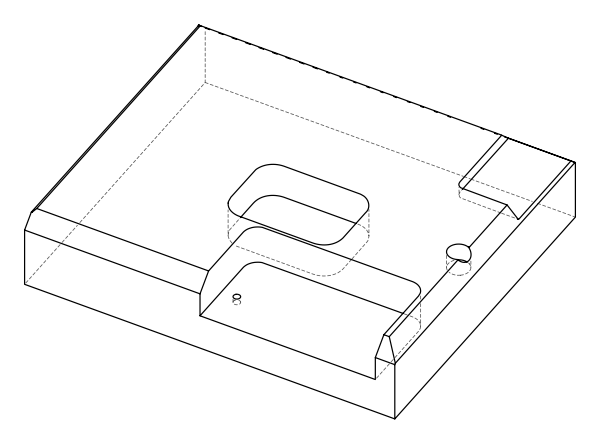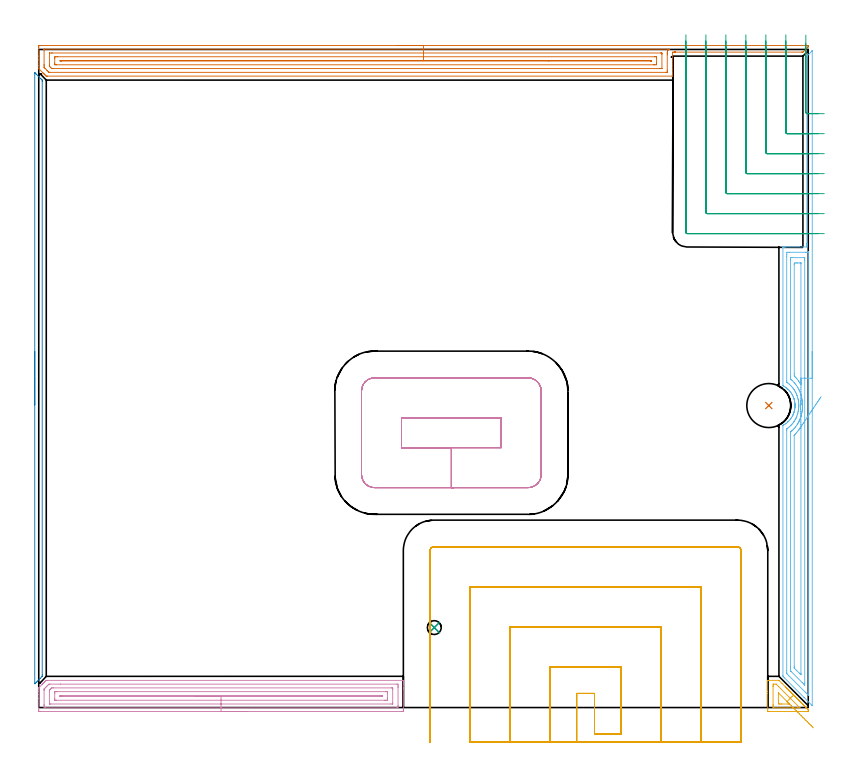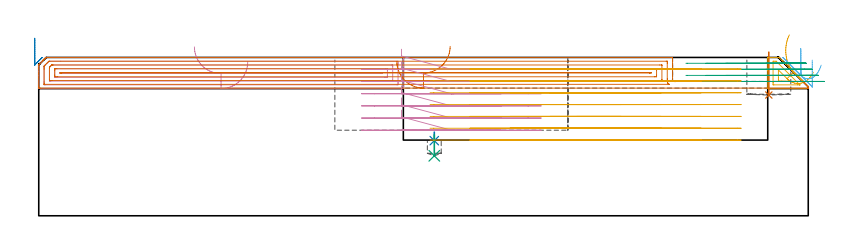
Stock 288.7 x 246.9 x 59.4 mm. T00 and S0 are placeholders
(PLAN: 11 operations, 5 tool changes, 50.6 min)
(1 INDEXABLE_INSERT_DRILL_BLIND_HOLE_FROM_SOLID | STEP1POCKET | NXT0302_004 | 0.07 min | 2970 mm3)
(2 SPOT_DRILL | STEP1POCKET_1 | NXT0321_9005460120000 | 0.03 min | 3369 mm3)
(3 DRILL_BLIND_HOLE_INTO_CENTER | STEP1POCKET_1 | NXT0301_023 | 0.04 min | 119 mm3)
(4 AREA_MILL | FG_CHAMFER_SURFACE | UGT0205_001 | 5.64 min | 9804 mm3)
(5 AREA_MILL_1 | FG_CHAMFER_SURFACE_1 | UGT0205_001 | 0.59 min | 1485 mm3)
(6 AREA_MILL_2 | FG_CHAMFER_SURFACE_2 | UGT0205_001 | 6.27 min | 14358 mm3)
(7 AREA_MILL_3 | FG_CHAMFER_SURFACE_3 | UGT0205_001 | 10.07 min | 18611 mm3)
(8 AREA_MILL_4 | FG_CHAMFER_SURFACE_4 | UGT0205_001 | 1.98 min | 887 mm3)
(9 MILL_CORNER_NOTCH_RECTANGULAR | CORNER_NOTCH_RECTANGULAR | NXT0201_013 | Follow Part, ap 2.5, ae 75% | 4.61 min | 26833 mm3)
(10 MILL_RECTANGULAR_POCKET | POCKET_RECTANGULAR_STRAIGHT | UGT0201_094 | Follow Part, ap 5, ae 75% | 4.59 min | 140837 mm3)
(11 MILL_SLOT | SLOT_PARTIAL_RECTANGULAR | UGT0201_094 | Follow Part, ap 5, ae 75% | 16.75 min | 291940 mm3)
(TOOL NXT0302_004 | Index. Insert Drill 16.5mm [880-D1650L20-05] | D16.5 PA176 FL83 Z2)
(TOOL NXT0321_9005460120000 | NC Spot Drill, 142deg, 12mm, Carbide, Uncoated | D12 PA142 FL30 Z2)
(TOOL NXT0301_023 | Carbide Drill 5.2mm [860.1-0520-016A1-MM 2214] | D5.2 PA140 FL28 Z2)
(TOOL UGT0205_001 | Chamfer Mill 20 x 3 x 45 deg. | D20 FL50 Z2)
(TOOL NXT0201_013 | ENDMILL 10mm | D10 FL30 Z4)
(TOOL UGT0201_094 | End mill 20 mm | D20 FL38 Z4)
(OP 1 INDEXABLE_INSERT_DRILL_BLIND_HOLE_FROM_SOLID)
G17 G21 G94 G90
T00 M6
G54
G17 G0 G90 X273.9 Y113.3 S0 M3
G43 Z69.4 H1
G94 G81 G98 Z45.3 F250. R61.4
G80
M5
M2
(OP 2 SPOT_DRILL)
G17 G21 G94 G90
T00 M6
G54
G17 G0 G90 X148.4 Y30. S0 M3
G43 Z69.4 H0
G94 G81 G98 Z28.176 F250. R31.4
G80
M5
M2
(OP 3 DRILL_BLIND_HOLE_INTO_CENTER)
G17 G21 G94 G90
T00 M6
G54
G17 G0 G90 X148.4 Y30. S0 M3
G43 Z69.4 H1
G94 G81 G98 Z22.5 F250. R30.4
G80
M5
M2
(OP 4 AREA_MILL)
G17 G21 G94 G90
T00 M6
G54
G17 G0 G90 X78.4 Y-1.5 S1061 M3
G43 Z69.4 H0
Z57.7
G94 G1 X78.362 Z56.828 F250.
X78.248 Z55.964
X78.059 Z55.112
X77.797 Z54.28
X77.463 Z53.474
X77.06 Z52.7
X76.592 Z51.964
X76.06 Z51.272
X75.471 Z50.629
X74.828 Z50.04
X74.136 Z49.508
X73.4 Z49.04
X72.626 Z48.637
X71.82 Z48.303
X70.988 Z48.041
X70.136 Z47.852
X69.272 Z47.738
X68.4 Z47.7
X0.601
X0.075 Y-1.494 Z47.703
X0.008 Y-1.492 Z47.706
X0. Y-0.972 Z48.225
Y3.463 Z52.658
Y4.93 Z54.127
Y6.124 Z55.319
Y6.738 Z55.937
Y7.011 Z56.21
X0.001 Y7.148 Z56.347
X0.01 Y7.405 Z56.602
X0.056 Y7.454 Z56.652
X0.154 Y7.555 Z56.753
X1.172 Y8.572 Z57.772
X1.384 Y8.785 Z57.983
X1.493 Y8.894 Z58.091
X1.824 Y9.224 Z58.424
X2.049 Y9.449 Z58.649
X2.271 Y9.672 Z58.87
X2.714 Y10.115 Z59.313
X2.731 Y10.131 Z59.328
X2.805 Y10.202 Z59.38
X3.277 Y10.2 Z59.4
X136.646
X136.79 Y10.197 Z59.388
X136.793 Y10.172 Z59.363
X136.8 Y9.834 Z59.033
Y9.399 Z58.598
Y8.785 Z57.98
Y7.591 Z56.788
Y7.011 Z56.205
Y-0.682 Z48.515
X136.797 Y-0.972 Z48.225
X136.792 Y-1.492 Z47.706
X136.725 Y-1.494 Z47.703
X136.2 Y-1.5 Z47.7
X68.4
Y-0.086 Z49.114
X2.386
X2.01 Y-0.085 Z49.115
X2.003 Y0.295 Z49.495
X2.001 Y0.802 Z50.002
X2. Y1.185 Z50.385
Y6.506 Z55.706
X2.002 Y6.759 Z55.959
X2.006 Y6.885 Z56.085
X2.01 Y6.946 Z56.146
X2.068 Y7.011 Z56.211
X2.223 Y7.171 Z56.371
X2.385 Y7.335 Z56.535
X2.667 Y7.617 Z56.817
X3.112 Y8.062 Z57.262
X3.277 Y8.227 Z57.427
X3.559 Y8.504 Z57.704
X3.846 Y8.785 Z57.985
X4.168 Y8.786 Z57.986
X8.238
X134.414
X134.79 Y8.785 Z57.985
X134.797 Y8.405 Z57.605
X134.799 Y7.898 Z57.098
X134.8 Y7.515 Z56.715
X134.799 Y0.802 Z50.002
X134.798 Y0.422 Z49.622
X134.79 Y-0.085 Z49.115
X134.416 Y-0.086 Z49.114
X68.4
Y1.328 Z50.528
X4.531 Y1.329 Z50.529
X4.169 Y1.33 Z50.53
X4.049 Y1.333 Z50.533
X4.014 Y1.335 Z50.535
X4.008 Y1.41 Z50.61
X4.003 Y1.521 Z50.721
X4.001 Y1.689 Z50.889
X4. Y1.857 Z51.057
X4.001 Y6.291 Z55.491
X4.008 Y6.459 Z55.659
X4.012 Y6.501 Z55.701
X4.024 Y6.518 Z55.718
X4.061 Y6.559 Z55.759
X4.169 Y6.67 Z55.87
X4.34 Y6.841 Z56.041
X4.512 Y7.011 Z56.211
X4.791 Y7.28 Z56.48
X4.885 Y7.364 Z56.564
X5.061 Y7.367 Z56.567
X5.591 Y7.371 Z56.571
X132.269
X132.631 Y7.369 Z56.569
X132.751 Y7.367 Z56.567
X132.786 Y7.365 Z56.565
X132.792 Y7.29 Z56.49
X132.797 Y7.179 Z56.379
X132.799 Y7.011 Z56.211
X132.8 Y6.843 Z56.043
X132.799 Y1.689 Z50.889
X132.798 Y1.523 Z50.723
X132.79 Y1.355 Z50.555
X132.782 Y1.334 Z50.534
X132.766 Y1.332 Z50.532
X132.722 Y1.33 Z50.53
X132.631 Y1.329 Z50.529
X132.102 Y1.328 Z50.528
X68.4
Y2.743 Z51.943
X6.677
X6.081 Y2.748 Z51.948
X6.017 Y2.749 Z51.949
X6.01 Y2.832 Z52.032
X6.005 Y3.027 Z52.227
X6. Y3.416 Z52.616
Y5.237 Z54.437
X6.006 Y5.657 Z54.857
X6.01 Y5.867 Z55.067
X6.026 Y5.95 Z55.15
X6.125 Y5.953 Z55.153
X6.845 Y5.957 Z55.157
X7.013
X130.123
X130.719 Y5.952 Z55.152
X130.783 Y5.95 Z55.15
X130.79 Y5.867 Z55.067
X130.795 Y5.673 Z54.873
X130.8 Y5.284 Z54.484
Y3.51 Z52.71
Y3.463 Z52.663
X130.794 Y3.043 Z52.243
X130.79 Y2.833 Z52.033
X130.774 Y2.749 Z51.949
X130.675 Y2.747 Z51.947
X129.955 Y2.743 Z51.943
X129.787
X68.4
Y4.157 Z53.357
X8.629
X8.435 Y4.158 Z53.358
X8.047 Y4.163 Z53.363
X8.008 Y4.165 Z53.365
X8.006 Y4.176 Z53.376
X8.002 Y4.206 Z53.406
X8.001 Y4.261 Z53.461
X8.003 Y4.35 Z53.55
X8.01 Y4.506 Z53.706
X8.017 Y4.536 Z53.736
X8.112 Y4.539 Z53.739
X8.241 Y4.542 Z53.742
X8.435 Y4.543 Z53.743
X8.629
X128.171
X128.365 Y4.542 Z53.742
X128.752 Y4.537 Z53.737
X128.791 Y4.535 Z53.735
X128.794 Y4.524 Z53.724
X128.798 Y4.494 Z53.694
X128.799 Y4.439 Z53.639
X128.797 Y4.35 Z53.55
X128.79 Y4.194 Z53.394
X128.784 Y4.164 Z53.364
X128.688 Y4.161 Z53.361
X128.559 Y4.158 Z53.358
X128.365 Y4.157 Z53.357
X128.171
X68.4
X67.528 Z53.395
X66.664 Z53.509
X65.812 Z53.698
X64.98 Z53.96
X64.174 Z54.294
X63.4 Z54.697
X62.664 Z55.165
X61.972 Z55.696
X61.329 Z56.286
X60.74 Z56.929
X60.208 Z57.621
X59.74 Z58.357
X59.337 Z59.131
X59.003 Z59.937
X58.741 Z60.769
X58.552 Z61.62
X58.438 Z62.485
X58.4 Z63.357
G0 Z69.4
M5
M2
(OP 5 AREA_MILL_1)
G17 G21 G94 G90
T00 M6
G54
G17 G0 G90 X281.622 Y6.252 S1061 M3
G43 Z69.4 H0
Z67.866
G94 G1 X281.279 Y6.59 Z67.139 F250.
X280.982 Y6.882 Z66.372
X280.734 Y7.126 Z65.572
X280.537 Y7.32 Z64.745
X280.392 Y7.463 Z63.897
X280.3 Y7.553 Z63.034
X280.262 Y7.59 Z62.163
X280.278 Y7.574 Z61.291
X280.349 Y7.505 Z60.424
X280.473 Y7.383 Z59.569
X280.65 Y7.209 Z58.733
X280.878 Y6.985 Z57.921
X281.155 Y6.712 Z57.14
X281.48 Y6.392 Z56.397
X281.85 Y6.028 Z55.695
X282.262 Y5.623 Z55.042
X282.714 Y5.179 Z54.442
X283.2 Y4.7 Z53.899
X283.256 Y4.646 Z53.842
X283.343 Y4.558 Z53.757
X283.462 Y4.438 Z53.637
X283.552 Y4.35 Z53.546
X283.639 Y4.262 Z53.461
X283.758 Y4.143 Z53.342
X283.847 Y4.054 Z53.25
X283.935 Y3.966 Z53.165
X284.053 Y3.847 Z53.047
X284.143 Y3.759 Z52.955
X284.231 Y3.67 Z52.869
X284.348 Y3.552 Z52.751
X284.439 Y3.463 Z52.659
X284.527 Y3.374 Z52.573
X284.643 Y3.257 Z52.456
X284.734 Y3.167 Z52.364
X284.823 Y3.078 Z52.277
X284.939 Y2.962 Z52.161
X285.03 Y2.872 Z52.068
X285.119 Y2.782 Z51.981
X285.234 Y2.666 Z51.866
X285.326 Y2.576 Z51.772
X285.415 Y2.486 Z51.685
X285.529 Y2.371 Z51.57
X285.621 Y2.28 Z51.477
X285.711 Y2.19 Z51.389
X285.825 Y2.076 Z51.275
X285.917 Y1.985 Z51.181
X286.007 Y1.894 Z51.093
X286.12 Y1.78 Z50.98
X286.213 Y1.689 Z50.885
X286.303 Y1.598 Z50.797
X286.415 Y1.485 Z50.684
X286.508 Y1.394 Z50.59
X286.599 Y1.302 Z50.501
X286.71 Y1.19 Z50.389
X286.804 Y1.098 Z50.294
X286.895 Y1.006 Z50.205
X287.006 Y0.895 Z50.094
X287.1 Y0.802 Z49.998
X287.191 Y0.71 Z49.909
X287.301 Y0.599 Z49.799
X287.395 Y0.507 Z49.703
X287.487 Y0.414 Z49.613
X287.596 Y0.304 Z49.503
X287.691 Y0.211 Z49.407
X287.783 Y0.118 Z49.317
X287.892 Y0.009 Z49.208
X287.987 Y-0.085 Z49.111
X288.079 Y-0.178 Z49.021
X288.187 Y-0.287 Z48.913
X288.282 Y-0.38 Z48.816
X288.375 Y-0.474 Z48.725
X288.482 Y-0.582 Z48.617
X288.576 Y-0.676 Z48.52
X288.69 Y-0.792 Z48.403
X288.7 Y-0.894 Z48.305
Y-0.972 Z48.227
Y-1.437 Z47.762
X288.691 Y-1.495 Z47.704
X288.69 Y-1.5 Z47.7
X274.013
X273.65 Y-1.495 Z47.702
X273.51 Y-1.491 Z47.705
X273.5 Y-1.345 Z47.851
Y5.237 Z54.431
Y5.983 Z55.182
Y6.124 Z55.322
Y10.033 Z59.231
X273.507 Y10.188 Z59.382
X273.51 Y10.203 Z59.397
X273.568 Y10.2 Z59.4
X277.56
X277.7 Y10.204 Z59.395
X277.785 Y10.115 Z59.315
X278.885 Y9.015 Z58.214
X280.214 Y7.686 Z56.885
X281.481 Y6.42 Z55.618
X281.986 Y5.914 Z55.114
X282.074 Y5.828 Z55.024
X282.158 Y5.742 Z54.941
X282.281 Y5.619 Z54.818
X282.369 Y5.533 Z54.729
X282.454 Y5.446 Z54.645
X282.576 Y5.324 Z54.523
X282.665 Y5.237 Z54.433
X282.751 Y5.15 Z54.349
X282.872 Y5.029 Z54.228
X282.96 Y4.941 Z54.137
X283.047 Y4.854 Z54.053
X283.2 Y4.7 Z53.899
X282.639 Y4.139 Z53.339
X281.975 Y3.475 Z52.675
X285.531 Y-0.081 Z49.119
X285.532 Y-0.083 Z49.117
Y-0.085 Z49.115
X285.53
X284.644 Y-0.086 Z49.114
X275.786
X275.51 Y-0.085 Z49.115
X275.504 Y0.197 Z49.397
X275.501 Y0.802 Z50.002
X275.5 Y1.087 Z50.287
X275.501 Y7.898 Z57.098
X275.502 Y8.181 Z57.381
X275.51 Y8.785 Z57.985
X275.784 Y8.786 Z57.986
X276.658 Y8.785 Z57.985
X276.671 Y8.777 Z57.977
X277.553 Y7.898 Z57.098
X281.975 Y3.475 Z52.675
X280.75 Y2.251 Z51.451
X281.1 Y1.901 Z51.101
X281.31 Y1.689 Z50.889
X281.519 Y1.474 Z50.674
X281.648 Y1.341 Z50.541
X281.579 Y1.335 Z50.535
X281.457 Y1.332 Z50.532
X281.1 Y1.329 Z50.529
X278.803
X278.442
X277.913 Y1.332 Z50.532
X277.557 Y1.335 Z50.535
X277.508 Y1.689 Z50.889
X277.503 Y1.743 Z50.943
X277.5 Y2.576 Z51.776
Y5.237 Z54.437
Y5.293 Z54.493
X277.503 Y5.35 Z54.55
X277.51 Y5.462 Z54.662
X277.515 Y5.478 Z54.678
X277.523 Y5.471 Z54.671
X277.557 Y5.443 Z54.643
X280.75 Y2.251 Z51.451
X281.269 Y1.732 Z50.978
X281.815 Y1.186 Z50.572
X282.383 Y0.617 Z50.234
X282.971 Y0.029 Z49.968
X283.572 Y-0.572 Z49.775
X284.183 Y-1.184 Z49.657
X284.799 Y-1.8 Z49.615
X285.416 Y-2.416 Z49.649
X286.028 Y-3.028 Z49.759
X286.63 Y-3.631 Z49.944
X287.219 Y-4.221 Z50.202
X287.79 Y-4.792 Z50.532
X288.339 Y-5.34 Z50.932
X288.86 Y-5.862 Z51.397
X289.352 Y-6.353 Z51.925
X289.808 Y-6.81 Z52.511
X290.227 Y-7.229 Z53.151
X290.605 Y-7.607 Z53.841
G0 Z69.4
M5
M2
(OP 6 AREA_MILL_2)
G17 G21 G94 G90
T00 M6
G54
G17 G0 G90 X290.2 Y133.55 S1061 M3
G43 Z69.4 H0
Z58.4
G94 G1 Y133.512 Z57.528 F250.
Y133.398 Z56.664
Y133.209 Z55.812
Y132.947 Z54.98
Y132.613 Z54.174
Y132.21 Z53.4
Y131.742 Z52.664
Y131.211 Z51.972
Y130.621 Z51.329
Y129.978 Z50.74
Y129.286 Z50.209
Y128.55 Z49.74
Y127.776 Z49.337
Y126.97 Z49.003
Y126.138 Z48.741
Y125.287 Z48.552
Y124.422 Z48.438
Y123.55 Z48.4
Y0.807
X290.197 Y0.709
X290.196 Y0.708 Z48.401
X290.19 Y0.709 Z48.408
X287.152 Y3.748 Z51.447
X279.747 Y11.152 Z58.852
X279.361 Y11.538 Z59.235
X279.204 Y11.696 Z59.39
X279.2 Y12.011 Z59.4
Y105.704
X279.203 Y105.858 Z59.389
X279.357 Y105.95 Z59.24
X279.436 Y105.994 Z59.162
X279.659 Y106.124 Z58.94
X280.096 Y106.403 Z58.502
X280.241 Y106.506 Z58.356
X280.388 Y106.609 Z58.21
X280.983 Y107.104 Z57.616
X281.074 Y107.191 Z57.524
X281.133 Y107.248 Z57.463
X281.278 Y107.385 Z57.321
X281.399 Y107.5 Z57.2
X281.869 Y108.032 Z56.728
X282.149 Y108.392 Z56.449
X282.173 Y108.428 Z56.425
X282.443 Y108.834 Z56.155
X282.716 Y109.284 Z55.881
X282.756 Y109.354 Z55.842
X282.877 Y109.601 Z55.722
X282.956 Y109.762 Z55.644
X282.977 Y109.81 Z55.623
X283.065 Y110.013 Z55.532
X283.133 Y110.165 Z55.467
X283.137 Y110.175 Z55.462
X283.298 Y110.619 Z55.299
X283.362 Y110.823 Z55.237
X283.372 Y110.853 Z55.228
X283.432 Y111.058 Z55.162
X283.435 Y111.067 Z55.159
X283.544 Y111.512 Z55.048
X283.643 Y111.982 Z54.956
X283.648 Y112.023 Z54.951
X283.695 Y112.416 Z54.902
X283.704 Y112.532 Z54.892
X283.71 Y112.604 Z54.886
X283.728 Y112.85 Z54.862
X283.731 Y112.954 Z54.855
X283.749 Y113.296 Z54.849
X283.743 Y113.406 Z54.85
X283.741 Y113.456 Z54.851
X283.739 Y113.523 Z54.856
X283.738 Y113.526
X283.729 Y113.735 Z54.862
Y113.742
X283.721 Y113.839 Z54.871
Y113.84 Z54.872
X283.714 Y113.916 Z54.877
X283.709 Y113.997 Z54.886
X283.707 Y114.021 Z54.887
X283.695 Y114.181 Z54.902
X283.641 Y114.634 Z54.959
X283.547 Y115.073 Z55.045
X283.546 Y115.081 Z55.046
X283.437 Y115.525 Z55.157
X283.389 Y115.689 Z55.21
X283.362 Y115.776 Z55.237
X283.301 Y115.965 Z55.292
X283.299 Y115.973 Z55.294
X283.231 Y116.163 Z55.365
X283.138 Y116.417 Z55.457
X282.957 Y116.835 Z55.642
X282.756 Y117.246 Z55.842
X282.72 Y117.309 Z55.877
X282.492 Y117.687 Z56.107
X282.448 Y117.759 Z56.15
X282.173 Y118.173 Z56.425
X282.155 Y118.2 Z56.444
X281.862 Y118.582 Z56.738
X281.645 Y118.837 Z56.955
X281.41 Y119.092 Z57.189
X281.133 Y119.357 Z57.466
X280.983 Y119.5 Z57.616
X280.885 Y119.585 Z57.714
X280.695 Y119.748 Z57.903
X280.4 Y119.983 Z58.197
X280.241 Y120.094 Z58.355
X280.096 Y120.196 Z58.502
X279.657 Y120.473 Z58.941
X279.336 Y120.658 Z59.26
X279.203 Y120.743 Z59.389
X279.2 Y120.873 Z59.4
Y172.627
X279.202 Y172.79 Z59.389
X279.429 Y172.799 Z59.164
X279.661 Y172.8 Z58.938
X279.896 Z58.704
X280.241 Z58.353
X288.199 Z50.4
Y172.884 Z50.399
X288.2 Y173.386 Z50.4
X288.194 Y173.44 Z50.393
X288.2 Y173.463 Z50.4
Y173.724
Y173.726 Z50.396
X288.189 Y173.732 Z50.381
X288.193 Y173.742 Z50.393
X288.199 Y173.765 Z50.398
X288.198 Y173.768 Z50.396
Y173.771 Z50.394
X288.199 Y173.774 Z50.396
X288.2 Y173.78 Z50.4
X288.199 Y173.794 Z50.395
X288.198 Y173.8 Z50.393
X288.199 Y173.802 Z50.399
X288.2 Y173.803 Z50.4
X288.199 Y173.81 Z50.396
X288.198 Y173.814 Z50.394
X288.2 Y173.826 Z50.4
Y173.842
X288.199 Y173.858 Z50.396
X288.2 Y173.966 Z50.4
Y244.012
X288.206 Y244.403 Z50.391
X288.302 Y244.504 Z50.295
X289.893 Y246.094 Z48.706
X290.05 Y246.252 Z48.546
X290.191 Y246.391 Z48.406
X290.197 Y246.393 Z48.401
X290.199 Y246.391 Z48.399
X290.2 Y246.294 Z48.4
Y123.55
X288.786 Z49.814
X288.785 Y4.801 Z49.815
X288.783 Y4.727 Z49.817
X288.779 Y4.597 Z49.821
X288.713 Y4.648 Z49.887
X288.48 Y4.873 Z50.12
X287.821 Y5.529 Z50.779
X287.584 Y5.765 Z51.016
X281.339 Y12.011 Z57.261
X280.687 Y12.671 Z57.913
X280.633 Y12.728 Z57.967
X280.621 Y12.832 Z57.979
X280.617 Y12.904 Z57.983
X280.615 Y12.976 Z57.985
X280.614 Y13.796 Z57.986
X280.615 Y104.065 Z57.985
X280.617 Y104.211 Z57.983
X280.621 Y104.501 Z57.979
X280.634 Y104.542 Z57.966
X280.649 Y104.555 Z57.951
X280.687 Y104.585 Z57.913
X280.819 Y104.68 Z57.781
X281.001 Y104.812 Z57.599
X281.319 Y105.072 Z57.281
X281.579 Y105.29 Z57.021
X282.035 Y105.704 Z56.565
X282.255 Y105.92 Z56.345
X282.471 Y106.157 Z56.129
X282.675 Y106.392 Z55.925
X282.846 Y106.596 Z55.754
X283.072 Y106.887 Z55.528
X283.362 Y107.3 Z55.238
X283.438 Y107.413 Z55.162
X283.486 Y107.489 Z55.114
X283.774 Y107.969 Z54.826
X283.996 Y108.381 Z54.604
X284.048 Y108.484 Z54.552
X284.081 Y108.554 Z54.519
X284.254 Y108.933 Z54.346
X284.355 Y109.173 Z54.245
X284.394 Y109.273 Z54.206
X284.591 Y109.828 Z54.009
X284.697 Y110.165 Z53.903
X284.754 Y110.362 Z53.846
X284.794 Y110.517 Z53.806
X284.923 Y111.058 Z53.677
X284.946 Y111.158 Z53.654
X284.962 Y111.242 Z53.638
X285.019 Y111.566 Z53.581
X285.072 Y111.95 Z53.528
X285.079 Y112.017 Z53.521
X285.146 Y112.756 Z53.454
X285.15 Y112.838 Z53.45
X285.157 Y113.279 Z53.443
X285.15 Y113.731 Z53.45
X285.146 Y113.838 Z53.454
X285.075 Y114.627 Z53.525
X285.072 Y114.664 Z53.528
X285.066 Y114.707 Z53.534
X285.001 Y115.14 Z53.599
X284.925 Y115.519 Z53.675
X284.862 Y115.803 Z53.738
X284.702 Y116.412 Z53.898
X284.489 Y117.069 Z54.111
X284.4 Y117.304 Z54.2
X284.254 Y117.654 Z54.346
X284.003 Y118.196 Z54.597
X283.719 Y118.732 Z54.881
X283.498 Y119.089 Z55.102
X283.362 Y119.295 Z55.238
X283.083 Y119.699 Z55.518
X282.866 Y119.981 Z55.734
X282.471 Y120.45 Z56.129
X282.06 Y120.873 Z56.54
X281.579 Y121.318 Z57.021
X281.029 Y121.765 Z57.571
X280.687 Y122.012 Z57.913
X280.647 Y122.042 Z57.953
X280.628 Y122.059 Z57.972
X280.621 Y122.068 Z57.979
X280.619 Y122.147 Z57.981
X280.615 Y122.439 Z57.985
X280.614 Y122.585 Z57.986
Y122.658
Y169.131
X280.618 Y169.95 Z57.982
X280.621 Y170.017 Z57.979
X280.687 Y170.79 Z57.913
X280.735 Y170.795 Z57.865
X281.579 Y170.8 Z57.021
X281.622 Z56.978
X287.821 Y170.801 Z50.779
X287.862 Y170.802 Z50.738
X288.479 Y170.843 Z50.121
X288.753 Y170.949 Z49.847
X288.779 Y170.953 Z49.821
X288.782 Y170.915 Z49.818
X288.784 Y170.843 Z49.816
X288.785 Y170.77 Z49.815
X288.786 Y123.55 Z49.814
X287.372 Z51.228
X287.371 Y8.893 Z51.229
X287.368 Y8.442 Z51.232
X287.367 Y8.441 Z51.233
X287.36 Y8.442 Z51.24
X286.929 Y8.87 Z51.671
X286.465 Y9.334 Z52.135
X282.237 Y13.563 Z56.363
X282.121 Y13.681 Z56.479
X282.064 Y13.742 Z56.536
X282.039 Y13.772 Z56.561
X282.035 Y13.796 Z56.565
X282.031 Y14.236 Z56.569
X282.029 Y14.688 Z56.571
X282.028 Y15.131 Z56.572
X282.029 Y103.027 Z56.571
X282.031 Y103.248 Z56.569
X282.033 Y103.303 Z56.567
X282.035 Y103.326 Z56.565
X282.049 Y103.34 Z56.551
X282.105 Y103.393 Z56.495
X282.471 Y103.716 Z56.129
X282.578 Y103.812 Z56.022
X282.694 Y103.919 Z55.906
X283.033 Y104.249 Z55.567
X283.362 Y104.603 Z55.238
X283.461 Y104.713 Z55.139
X283.547 Y104.812 Z55.053
X283.864 Y105.202 Z54.736
X284.254 Y105.724 Z54.346
X284.596 Y106.254 Z54.004
X284.805 Y106.596 Z53.795
X284.929 Y106.813 Z53.671
X285.146 Y107.217 Z53.454
X285.236 Y107.399 Z53.364
X285.278 Y107.489 Z53.322
X285.51 Y108.016 Z53.09
X285.657 Y108.381 Z52.943
X285.758 Y108.661 Z52.842
X285.968 Y109.273 Z52.632
X285.985 Y109.326 Z52.615
X286.038 Y109.501 Z52.562
X286.171 Y110.032 Z52.429
X286.203 Y110.165 Z52.397
X286.331 Y110.764 Z52.269
X286.387 Y111.058 Z52.213
X286.452 Y111.536 Z52.148
X286.494 Y111.95 Z52.106
X286.529 Y112.351 Z52.071
X286.559 Y112.842 Z52.041
X286.57 Y113.202 Z52.03
X286.558 Y113.735 Z52.042
X286.539 Y114.125 Z52.061
X286.495 Y114.627 Z52.105
X286.445 Y115.111 Z52.155
X286.39 Y115.519 Z52.21
X286.26 Y116.189 Z52.34
X286.209 Y116.412 Z52.391
X286.038 Y117.091 Z52.562
X285.974 Y117.304 Z52.626
X285.944 Y117.398 Z52.656
X285.666 Y118.196 Z52.934
X285.406 Y118.829 Z53.194
X285.284 Y119.089 Z53.316
X285.146 Y119.374 Z53.454
X284.818 Y119.981 Z53.782
X284.262 Y120.865 Z54.338
X284.254 Y120.877 Z54.346
X283.876 Y121.384 Z54.724
X283.565 Y121.765 Z55.035
X283.362 Y122.002 Z55.238
X282.714 Y122.658 Z55.886
X282.471 Y122.886 Z56.129
X282.122 Y123.206 Z56.478
X282.035 Y123.29 Z56.565
X282.032 Y123.403 Z56.568
X282.03 Y123.55 Z56.57
X282.029 Y123.992 Z56.571
X282.028 Y124.442 Z56.572
X282.029 Y167.716 Z56.571
X282.03 Y168.166 Z56.57
X282.032 Y168.604 Z56.568
X282.035 Y168.754 Z56.565
X282.041 Y168.79 Z56.559
X282.075 Y168.793 Z56.525
X282.154 Y168.796 Z56.446
X282.471 Y168.799 Z56.129
X282.729 Y168.8 Z55.871
X287.189 Y168.799 Z51.411
X287.304 Y168.794 Z51.296
X287.358 Y168.79 Z51.242
X287.365 Y168.765 Z51.235
X287.368 Y168.619 Z51.232
X287.37 Y168.166 Z51.23
X287.371 Y167.723 Z51.229
X287.372 Y123.55 Z51.228
X285.957 Z52.643
Y121.765
Y121.456
X285.955 Y121.301 Z52.645
X285.953 Y121.225 Z52.647
X285.951 Y121.211 Z52.649
X285.938 Y121.23 Z52.662
X285.585 Y121.765 Z53.015
X285.146 Y122.427 Z53.454
X284.978 Y122.658 Z53.622
X284.345 Y123.459 Z54.255
X284.268 Y123.55 Z54.332
X284.254 Y123.565 Z54.346
X283.821 Y124.008 Z54.779
X283.607 Y124.227 Z54.993
X283.5 Y124.339 Z55.1
X283.45 Y124.394 Z55.15
X283.443 Y125.335 Z55.157
Y166.3
X283.444 Y166.381 Z55.156
X283.45 Y166.777 Z55.15
X283.842 Y166.793 Z54.758
X284.254 Y166.798 Z54.346
X284.727 Y166.8 Z53.873
X285.619 Z52.981
X285.854 Y166.799 Z52.746
X285.889 Y166.798 Z52.711
X285.925 Y166.794 Z52.675
X285.949 Y166.791 Z52.651
X285.95 Y166.763 Z52.65
X285.956 Y166.462 Z52.644
X285.957 Y123.55 Z52.643
Y122.679 Z52.681
Y121.814 Z52.795
Y120.962 Z52.983
Y120.13 Z53.246
Y119.324 Z53.58
Y118.55 Z53.982
Y117.814 Z54.451
Y117.122 Z54.982
Y116.479 Z55.572
Y115.89 Z56.215
Y115.359 Z56.907
Y114.89 Z57.643
Y114.487 Z58.417
Y114.153 Z59.223
Y113.891 Z60.055
Y113.702 Z60.906
Y113.588 Z61.771
Y113.55 Z62.643
G0 X285.824 Y115.228 Z62.776
G1 X285.825 Y115.201 Z61.905
X285.826 Y115.098 Z61.038
X285.828 Y114.92 Z60.184
X285.831 Y114.669 Z59.349
X285.836 Y114.345 Z58.539
X285.841 Y113.952 Z57.76
X285.846 Y113.493 Z57.018
X285.853 Y112.971 Z56.319
X285.861 Y112.39 Z55.669
X285.869 Y111.754 Z55.071
X285.877 Y111.069 Z54.531
X285.887 Y110.339 Z54.053
X285.897 Y109.571 Z53.64
X285.907 Y108.769 Z53.296
X285.917 Y107.941 Z53.023
X285.928 Y107.092 Z52.824
X285.939 Y106.228 Z52.699
X285.95 Y105.357 Z52.65
X285.956 Y104.893 Z52.644
X285.957 Y104.812 Z52.643
Y12.904
X285.953 Y12.55 Z52.647
X285.95 Y12.374 Z52.65
X285.946 Y12.315 Z52.654
X285.888 Y12.37 Z52.712
X285.346 Y12.904 Z53.254
X284.254 Y13.995 Z54.346
X283.565 Y14.688 Z55.035
X283.466 Y14.795 Z55.134
X283.449 Y14.82 Z55.151
X283.447 Y14.841 Z55.153
X283.445 Y14.891 Z55.155
X283.443 Y15.094 Z55.157
Y15.5
Y102.054
X283.444 Y102.135 Z55.156
X283.447 Y102.185 Z55.153
X283.449 Y102.206 Z55.151
X283.464 Y102.227 Z55.136
X283.544 Y102.31 Z55.056
X283.664 Y102.431 Z54.936
X283.81 Y102.579 Z54.79
X284.254 Y103.046 Z54.346
X284.651 Y103.522 Z53.949
X284.966 Y103.919 Z53.634
X285.043 Y104.022 Z53.557
X285.146 Y104.166 Z53.454
X285.408 Y104.549 Z53.192
X285.586 Y104.812 Z53.014
X285.673 Y104.944 Z52.927
X285.766 Y105.083 Z52.834
X285.95 Y105.357 Z52.65
X286.386 Y106.004 Z52.258
X286.839 Y106.676 Z51.935
X287.305 Y107.369 Z51.685
X287.783 Y108.078 Z51.508
X288.267 Y108.797 Z51.407
X288.754 Y109.52 Z51.381
X289.24 Y110.242 Z51.431
X289.722 Y110.958 Z51.557
X290.197 Y111.662 Z51.758
X290.659 Y112.349 Z52.032
X291.107 Y113.014 Z52.378
X291.536 Y113.651 Z52.791
X291.943 Y114.256 Z53.271
X292.325 Y114.823 Z53.811
X292.68 Y115.35 Z54.41
X293.004 Y115.831 Z55.061
X293.295 Y116.263 Z55.761
X293.551 Y116.644 Z56.503
G0 Z69.4
M5
M2
(OP 7 AREA_MILL_3)
G17 G21 G94 G90
T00 M6
G54
G17 G0 G90 X134.35 Y248.4 S1061 M3
G43 Z69.4 H0
Z57.9
G94 G1 X134.388 Z57.028 F250.
X134.502 Z56.163
X134.691 Z55.312
X134.953 Z54.48
X135.287 Z53.674
X135.69 Z52.9
X136.159 Z52.164
X136.69 Z51.472
X137.279 Z50.829
X137.922 Z50.24
X138.614 Z49.708
X139.35 Z49.24
X140.124 Z48.837
X140.93 Z48.503
X141.762 Z48.241
X142.614 Z48.052
X143.478 Z47.938
X144.35 Z47.9
X288.536
X288.608 Y248.397 Z47.903
X288.7 Y248.393 Z47.907
Y248.12 Z48.18
X288.699 Y247.942 Z48.358
X288.697 Y247.906 Z48.392
X288.685 Y247.886 Z48.412
X288.566 Y247.766 Z48.533
X288.053 Y247.253 Z49.047
X287.861 Y247.06 Z49.237
X287.202 Y246.402 Z49.898
X286.751 Y245.953 Z50.347
X286.701 Y245.907 Z50.392
X286.304 Y245.9 Z50.4
X238.88
X238.795 Z50.397
X238.75 Z50.4
X238.718 Y245.891 Z50.382
X238.714 Y245.899 Z50.393
X238.712 Z50.395
X238.697 Y245.9 Z50.4
X238.67
X238.641 Y245.892 Z50.384
X238.638 Y245.898 Z50.392
X238.61 Y245.901 Z50.399
X238.588 Y245.9 Z50.4
X238.572 Y245.888 Z50.386
X238.54 Y245.892 Z50.391
X238.257 Y245.899 Z50.399
X237.8
Y240.886 Z55.409
Y239.424 Z56.872
Y238.24 Z58.055
Y237.636 Z58.663
Y237.358 Z58.941
X237.799 Y237.213 Z59.086
X237.79 Y236.906 Z59.393
X237.647 Y236.9 Z59.4
X3.289
X2.8 Y236.907 Z59.393
X2.784 Y236.916 Z59.384
X2.34 Y237.358 Z58.938
X2.288 Y237.412 Z58.887
X2.098 Y237.601 Z58.698
X2.046 Y237.652 Z58.645
X1.997 Y237.702 Z58.597
X1.801 Y237.899 Z58.4
X1.752 Y237.946 Z58.351
X1.707 Y237.993 Z58.306
X1.503 Y238.196 Z58.103
X1.458 Y238.24 Z58.057
X0.313 Y239.387 Z56.912
X0.136 Y239.563 Z56.734
X0.015 Y239.686 Z56.612
X0.002 Y239.706 Z56.591
X0. Y239.795 Z56.504
Y240.886 Z55.408
Y242.974 Z53.324
Y244.414 Z51.882
Y247.663 Z48.635
X0.003 Y247.942 Z48.356
X0.009 Y248.392 Z47.906
X0.152 Y248.395 Z47.903
X0.61 Y248.4 Z47.9
X144.35
Y246.986 Z49.314
X236.176 Y246.985 Z49.315
X236.308
X236.385 Y246.983 Z49.317
X236.486 Y246.979 Z49.321
X236.484 Y246.974 Z49.326
X236.434 Y246.935 Z49.365
X236.356 Y246.874 Z49.426
X236.308 Y246.835 Z49.465
X236.11 Y246.643 Z49.657
X235.992 Y246.489 Z49.811
X235.907 Y246.334 Z49.966
X235.849 Y246.178 Z50.122
X235.814 Y245.985 Z50.315
X235.805 Y245.792 Z50.508
X235.801 Y245.296 Z51.004
X235.8 Y244.915 Z51.385
Y239.122 Z57.178
X235.798 Y238.744 Z57.556
X235.791 Y238.362 Z57.938
X235.789 Y238.32 Z57.98
X235.772 Y238.319 Z57.981
X235.722 Y238.316 Z57.984
X235.619 Y238.315 Z57.985
X235.415 Y238.314 Z57.986
X4.106 Y238.315 Z57.985
X3.903 Y238.319 Z57.981
X3.856 Y238.321 Z57.979
X3.747 Y238.415 Z57.885
X3.561 Y238.595 Z57.705
X3.289 Y238.862 Z57.438
X3.027 Y239.122 Z57.178
X2.396 Y239.754 Z56.546
X2.149 Y240.004 Z56.296
X2.069 Y240.089 Z56.211
X2.01 Y240.153 Z56.147
X2.008 Y240.2 Z56.1
X2.002 Y240.393 Z55.907
X2. Y240.886 Z55.414
Y241.277 Z55.023
X2.001 Y246.568 Z49.732
X2.008 Y246.959 Z49.341
X2.01 Y246.98 Z49.32
X2.015 Y246.982 Z49.318
X2.038 Y246.984 Z49.316
X2.089 Y246.985 Z49.315
X2.191 Y246.986 Z49.314
X144.35
Y245.572 Z50.728
X233.351 Y245.571 Z50.729
X233.629 Y245.57 Z50.731
X233.722 Y245.568 Z50.732
X233.787 Y245.565 Z50.735
X233.792 Y245.464 Z50.836
X233.797 Y245.296 Z51.004
X233.799 Y245.128 Z51.172
Y239.837 Z56.463
X233.794 Y239.78 Z56.52
X233.79 Y239.74 Z56.56
X233.767 Y239.735 Z56.565
X233.629 Y239.733 Z56.567
X233.015 Y239.729 Z56.571
X5.353
X5.074 Y239.73 Z56.57
X4.981 Y239.732 Z56.568
X4.908 Y239.735 Z56.565
X4.869 Y239.742 Z56.558
X4.839 Y239.77 Z56.53
X4.598 Y240.004 Z56.296
X4.181 Y240.42 Z55.88
X4.069 Y240.538 Z55.762
X4.014 Y240.597 Z55.703
X4.009 Y240.707 Z55.593
X4.003 Y240.886 Z55.414
X4.001 Y241.065 Z55.235
Y245.296 Z51.004
X4.003 Y245.472 Z50.828
X4.01 Y245.534 Z50.766
X4.016 Y245.565 Z50.735
X4.043 Y245.566 Z50.734
X4.181 Y245.569 Z50.731
X4.795 Y245.571 Z50.729
X5.074 Y245.572 Z50.728
X144.35
Y244.157 Z52.143
X230.951
X231.212 Y244.156 Z52.144
X231.685 Y244.15 Z52.15
X231.79 Y244.144 Z52.156
X231.795 Y243.959 Z52.341
X231.8 Y243.575 Z52.725
Y241.811 Z54.489
Y241.768 Z54.532
X231.792 Y241.349 Z54.951
X231.785 Y241.15 Z55.15
X231.581 Y241.146 Z55.154
X230.951 Y241.143 Z55.157
X230.691
X6.6
X6.122 Y241.147 Z55.153
X6.013 Y241.15 Z55.15
X6.007 Y241.338 Z54.962
X6. Y241.735 Z54.565
X6.001 Y243.532 Z52.768
X6.01 Y243.956 Z52.344
X6.025 Y244.151 Z52.149
X6.23 Y244.154 Z52.146
X6.86 Y244.157 Z52.143
X7.12
X144.35
Y242.743 Z53.557
X229.165
X229.26 Y242.742 Z53.558
X229.448 Y242.739 Z53.561
X229.79 Y242.733 Z53.567
X229.793 Y242.65 Z53.65
Y242.573 Z53.727
X229.792 Y242.568 Z53.732
X229.767 Y242.564 Z53.736
X229.668 Y242.56 Z53.74
X229.543 Y242.558 Z53.742
X191.358 Y242.557 Z53.743
X8.551 Y242.558 Z53.742
X8.363 Y242.56 Z53.74
X8.01 Y242.566 Z53.734
X8.009 Y242.65 Z53.65
X8.01 Y242.723 Z53.577
X8.269 Y242.736 Z53.564
X8.457 Y242.741 Z53.559
X8.552 Y242.743 Z53.557
X144.35
X145.222 Z53.595
X146.087 Z53.709
X146.938 Z53.898
X147.77 Z54.16
X148.576 Z54.494
X149.35 Z54.897
X150.086 Z55.365
X150.778 Z55.896
X151.421 Z56.486
X152.01 Z57.129
X152.542 Z57.821
X153.01 Z58.557
X153.413 Z59.331
X153.747 Z60.137
X154.009 Z60.969
X154.198 Z61.82
X154.312 Z62.685
X154.35 Z63.557
G0 Z69.4
M5
M2
(OP 8 AREA_MILL_4)
G17 G21 G94 G90
T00 M6
G54
G17 G0 G90 X-1.5 Y113.55 S1061 M3
G43 Z69.4 H0
Z66.6
G94 G1 Y113.588 Z65.728 F250.
Y113.702 Z64.863
Y113.891 Z64.012
Y114.153 Z63.18
Y114.487 Z62.374
Y114.89 Z61.6
Y115.359 Z60.864
Y115.89 Z60.172
Y116.479 Z59.529
Y117.122 Z58.94
Y117.814 Z58.408
Y118.55 Z57.94
Y119.324 Z57.537
Y120.13 Z57.203
Y120.962 Z56.941
Y121.814 Z56.752
Y122.679 Z56.638
Y123.55 Z56.6
Y237.915
X-1.496 Y238.165 Z56.604
X-1.493 Y238.181 Z56.606
X-1.465 Y238.165 Z56.634
X-1.324 Y238.024 Z56.776
X-0.986 Y237.688 Z57.11
X0.786 Y235.916 Z58.882
X1.239 Y235.461 Z59.337
X1.309 Y235.387 Z59.387
X1.3 Y234.89 Z59.4
Y12.214
X1.301 Y11.705 Z59.381
X1.239 Y11.638 Z59.337
X0.473 Y10.873 Z58.573
X0.195 Y10.593 Z58.29
X-0.504 Y9.896 Z57.596
X-0.867 Y9.531 Z57.229
X-1.315 Y9.084 Z56.783
X-1.429 Y8.975 Z56.669
X-1.492 Y8.919 Z56.606
X-1.499 Y9.049 Z56.601
X-1.5 Y9.084 Z56.6
Y123.55
Y124.422 Z56.638
Y125.287 Z56.752
Y126.138 Z56.941
Y126.97 Z57.203
Y127.776 Z57.537
Y128.55 Z57.94
Y129.286 Z58.408
Y129.978 Z58.94
Y130.621 Z59.529
Y131.211 Z60.172
Y131.742 Z60.864
Y132.21 Z61.6
Y132.613 Z62.374
Y132.947 Z63.18
Y133.209 Z64.012
Y133.398 Z64.863
Y133.512 Z65.728
Y133.55 Z66.6
G0 Z69.4
M5
M2
(OP 9 MILL_CORNER_NOTCH_RECTANGULAR)
G17 G21 G94 G90
T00 M6
G54
G17 G0 G90 X280.3 Y245.571 S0 M3
G43 Z69.483 H0
Z57.212
G94 G1 Y242.571 F250.
Y215.796 F500.
G3 X280.796 Y215.3 R0.5
G1 X284.888
X287.888 F250.
G0 Z69.483
X272.8 Y245.588
Z57.212
G1 Y242.588
Y208.297 F500.
G3 X273.297 Y207.8 R0.5
G1 X284.888
X287.888 F250.
G0 Z69.483
X265.3 Y245.588
Z57.212
G1 Y242.588
Y200.797 F500.
G3 X265.797 Y200.3 R0.5
G1 X284.888
X287.888 F250.
G0 Z69.483
X257.8 Y245.588
Z57.212
G1 Y242.588
Y193.297 F500.
G3 X258.297 Y192.8 R0.5
G1 X284.888
X287.888 F250.
G0 Z69.483
X250.3 Y245.588
Z57.212
G1 Y242.588
Y185.797 F500.
G3 X250.797 Y185.3 R0.5
G1 X284.888
X287.888 F250.
G0 Z69.483
X242.8 Y245.588
Z57.212
G1 Y242.588
Y178.297 F500.
G3 X243.297 Y177.8 R0.5
G1 X284.888
X287.888 F250.
G0 Z69.483
X280.3 Y247.858
Z54.941
G1 Y244.858
Y215.796 F500.
G3 X280.796 Y215.3 R0.5
G1 X287.158
X290.158 F250.
G0 Z69.483
X272.8 Y247.858
Z54.941
G1 Y244.858
Y208.297 F500.
G3 X273.297 Y207.8 R0.5
G1 X287.158
X290.158 F250.
G0 Z69.483
X265.3 Y247.858
Z54.941
G1 Y244.858
Y200.797 F500.
G3 X265.797 Y200.3 R0.5
G1 X287.158
X290.158 F250.
G0 Z69.483
X257.8 Y247.858
Z54.941
G1 Y244.858
Y193.297 F500.
G3 X258.297 Y192.8 R0.5
G1 X287.158
X290.158 F250.
G0 Z69.483
X250.3 Y247.858
Z54.941
G1 Y244.858
Y185.797 F500.
G3 X250.797 Y185.3 R0.5
G1 X287.158
X290.158 F250.
G0 Z69.483
X242.8 Y247.858
Z54.941
G1 Y244.858
Y178.297 F500.
G3 X243.297 Y177.8 R0.5
G1 X287.158
X290.158 F250.
G0 Z69.483
X287.8 Y248.822
Z52.671
G1 Y245.822
Y223.296 F500.
G3 X288.296 Y222.8 R0.5
G1 X289.429
X292.429 F250.
G0 Z69.483
X280.3 Y250.129
Z52.671
G1 Y247.129
Y215.796 F500.
G3 X280.796 Y215.3 R0.5
G1 X289.429
X292.429 F250.
G0 Z69.483
X272.8 Y250.129
Z52.671
G1 Y247.129
Y208.297 F500.
G3 X273.297 Y207.8 R0.5
G1 X289.429
X292.429 F250.
G0 Z69.483
X265.3 Y250.129
Z52.671
G1 Y247.129
Y200.797 F500.
G3 X265.797 Y200.3 R0.5
G1 X289.429
X292.429 F250.
G0 Z69.483
X257.8 Y250.129
Z52.671
G1 Y247.129
Y193.297 F500.
G3 X258.297 Y192.8 R0.5
G1 X289.429
X292.429 F250.
G0 Z69.483
X250.3 Y250.129
Z52.671
G1 Y247.129
Y185.797 F500.
G3 X250.797 Y185.3 R0.5
G1 X289.429
X292.429 F250.
G0 Z69.483
X242.8 Y250.129
Z52.671
G1 Y247.129
Y178.297 F500.
G3 X243.297 Y177.8 R0.5
G1 X289.429
X292.429 F250.
G0 Z69.483
X287.8 Y252.276
Z50.4
G1 Y249.276
Y223.296 F500.
G3 X288.296 Y222.8 R0.5
G1 X291.699
X294.699 F250.
G0 Z69.483
X280.3 Y252.399
Z50.4
G1 Y249.399
Y215.796 F500.
G3 X280.796 Y215.3 R0.5
G1 X291.699
X294.699 F250.
G0 Z69.483
X272.8 Y252.399
Z50.4
G1 Y249.399
Y208.297 F500.
G3 X273.297 Y207.8 R0.5
G1 X291.699
X294.699 F250.
G0 Z69.483
X265.3 Y252.399
Z50.4
G1 Y249.399
Y200.797 F500.
G3 X265.797 Y200.3 R0.5
G1 X291.699
X294.699 F250.
G0 Z69.483
X257.8 Y252.399
Z50.4
G1 Y249.399
Y193.297 F500.
G3 X258.297 Y192.8 R0.5
G1 X291.699
X294.699 F250.
G0 Z69.483
X250.3 Y252.399
Z50.4
G1 Y249.399
Y185.797 F500.
G3 X250.797 Y185.3 R0.5
G1 X291.699
X294.699 F250.
G0 Z69.483
X242.8 Y252.399
Z50.4
G1 Y249.399
Y178.297 F500.
G3 X243.297 Y177.8 R0.5
G1 X291.699
X294.699 F250.
G0 Z69.483
M5
M2
(OP 10 MILL_RECTANGULAR_POCKET)
G17 G21 G94 G90
T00 M6
G54
G17 G0 G90 X136.1 Y107.028 S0 M3
G43 Z69.483 H0
Z62.483
G94 G1 Y97.5 Z59.93 F250.
X154.8 Z54.919
X173.5 F500.
Y108.7
X136.1
Y97.5
X154.8
Y82.5
X183.6
G3 X188.5 Y87.4 R4.9
G1 Y118.8
G3 X183.6 Y123.7 R4.9
G1 X126.
G3 X121.1 Y118.8 R4.9
G1 Y87.4
G3 X126. Y82.5 R4.9
G1 X154.8
X155.8
G0 X136.1 Y107.028 Z57.919
G1 Y97.5 Z55.366 F250.
X154.8 Z50.355
X173.5 F500.
Y108.7
X136.1
Y97.5
X154.8
Y82.5
X183.6
G3 X188.5 Y87.4 R4.9
G1 Y118.8
G3 X183.6 Y123.7 R4.9
G1 X126.
G3 X121.1 Y118.8 R4.9
G1 Y87.4
G3 X126. Y82.5 R4.9
G1 X154.8
X155.8
G0 X136.1 Y107.028 Z53.355
G1 Y97.5 Z50.802 F250.
X154.8 Z45.791
X173.5 F500.
Y108.7
X136.1
Y97.5
X154.8
Y82.5
X183.6
G3 X188.5 Y87.4 R4.9
G1 Y118.8
G3 X183.6 Y123.7 R4.9
G1 X126.
G3 X121.1 Y118.8 R4.9
G1 Y87.4
G3 X126. Y82.5 R4.9
G1 X154.8
X155.8
G0 X136.1 Y107.028 Z48.791
G1 Y97.5 Z46.238 F250.
X154.8 Z41.228
X173.5 F500.
Y108.7
X136.1
Y97.5
X154.8
Y82.5
X183.6
G3 X188.5 Y87.4 R4.9
G1 Y118.8
G3 X183.6 Y123.7 R4.9
G1 X126.
G3 X121.1 Y118.8 R4.9
G1 Y87.4
G3 X126. Y82.5 R4.9
G1 X154.8
X155.8
G0 X136.1 Y107.028 Z44.228
G1 Y97.5 Z41.674 F250.
X154.8 Z36.664
X173.5 F500.
Y108.7
X136.1
Y97.5
X154.8
Y82.5
X183.6
G3 X188.5 Y87.4 R4.9
G1 Y118.8
G3 X183.6 Y123.7 R4.9
G1 X126.
G3 X121.1 Y118.8 R4.9
G1 Y87.4
G3 X126. Y82.5 R4.9
G1 X154.8
X155.8
G0 X136.1 Y107.028 Z39.664
G1 Y97.5 Z37.111 F250.
X154.8 Z32.1
X173.5 F500.
Y108.7
X136.1
Y97.5
X154.8
Y82.5
X183.6
G3 X188.5 Y87.4 R4.9
G1 Y118.8
G3 X183.6 Y123.7 R4.9
G1 X126.
G3 X121.1 Y118.8 R4.9
G1 Y87.4
G3 X126. Y82.5 R4.9
G1 X154.8
X155.8
G0 Z69.483
M5
M2
(OP 11 MILL_SLOT)
G17 G21 G94 G90
T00 M6
G54
G17 G0 G90 X201.8 Y-13. S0 M3
G43 Z69.483 H0
Z55.042
G94 G1 Y-10. F250.
Y5.3 F500.
X208.5
Y-10.
X218.5
Y15.3
X191.8
Y-10.
Y-13. F250.
X233.5
Y-10.
Y30.3 F500.
X176.8
Y-10.
Y-13. F250.
X248.5
Y-10.
Y45.3 F500.
X161.8
Y-10.
Y-13. F250.
X263.5
Y-10.
Y58.9 F500.
G3 X262.1 Y60.3 R1.4
G1 X148.2
G3 X146.8 Y58.9 R1.4
G1 Y-10.
Y-13. F250.
G0 X201.8 Z50.602
G1 Y-10.
Y5.3 F500.
X208.5
Y-10.
X218.5
Y15.3
X191.8
Y-10.
Y-13. F250.
X233.5
Y-10.
Y30.3 F500.
X176.8
Y-10.
Y-13. F250.
X248.5
Y-10.
Y45.3 F500.
X161.8
Y-10.
Y-13. F250.
X263.5
Y-10.
Y58.9 F500.
G3 X262.1 Y60.3 R1.4
G1 X148.2
G3 X146.8 Y58.9 R1.4
G1 Y-10.
Y-13. F250.
G0 X201.8 Z46.162
G1 Y-10.
Y5.3 F500.
X208.5
Y-10.
X218.5
Y15.3
X191.8
Y-10.
Y-13. F250.
X233.5
Y-10.
Y30.3 F500.
X176.8
Y-10.
Y-13. F250.
X248.5
Y-10.
Y45.3 F500.
X161.8
Y-10.
Y-13. F250.
X263.5
Y-10.
Y58.9 F500.
G3 X262.1 Y60.3 R1.4
G1 X148.2
G3 X146.8 Y58.9 R1.4
G1 Y-10.
Y-13. F250.
G0 X201.8 Z41.721
G1 Y-10.
Y5.3 F500.
X208.5
Y-10.
X218.5
Y15.3
X191.8
Y-10.
Y-13. F250.
X233.5
Y-10.
Y30.3 F500.
X176.8
Y-10.
Y-13. F250.
X248.5
Y-10.
Y45.3 F500.
X161.8
Y-10.
Y-13. F250.
X263.5
Y-10.
Y58.9 F500.
G3 X262.1 Y60.3 R1.4
G1 X148.2
G3 X146.8 Y58.9 R1.4
G1 Y-10.
Y-13. F250.
G0 X201.8 Z37.281
G1 Y-10.
Y5.3 F500.
X208.5
Y-10.
X218.5
Y15.3
X191.8
Y-10.
Y-13. F250.
X233.5
Y-10.
Y30.3 F500.
X176.8
Y-10.
Y-13. F250.
X248.5
Y-10.
Y45.3 F500.
X161.8
Y-10.
Y-13. F250.
X263.5
Y-10.
Y58.9 F500.
G3 X262.1 Y60.3 R1.4
G1 X148.2
G3 X146.8 Y58.9 R1.4
G1 Y-10.
Y-13. F250.
G0 X201.8 Z32.84
G1 Y-10.
Y5.3 F500.
X208.5
Y-10.
X218.5
Y15.3
X191.8
Y-10.
Y-13. F250.
X233.5
Y-10.
Y30.3 F500.
X176.8
Y-10.
Y-13. F250.
X248.5
Y-10.
Y45.3 F500.
X161.8
Y-10.
Y-13. F250.
X263.5
Y-10.
Y58.9 F500.
G3 X262.1 Y60.3 R1.4
G1 X148.2
G3 X146.8 Y58.9 R1.4
G1 Y-10.
Y-13. F250.
G0 X201.8 Z28.4
G1 Y-10.
Y5.3 F500.
X208.5
Y-10.
X218.5
Y15.3
X191.8
Y-10.
Y-13. F250.
X233.5
Y-10.
Y30.3 F500.
X176.8
Y-10.
Y-13. F250.
X248.5
Y-10.
Y45.3 F500.
X161.8
Y-10.
Y-13. F250.
X263.5
Y-10.
Y58.9 F500.
G3 X262.1 Y60.3 R1.4
G1 X148.2
G3 X146.8 Y58.9 R1.4
G1 Y-10.
Y-13. F250.
G0 Z69.483
M5
M2
